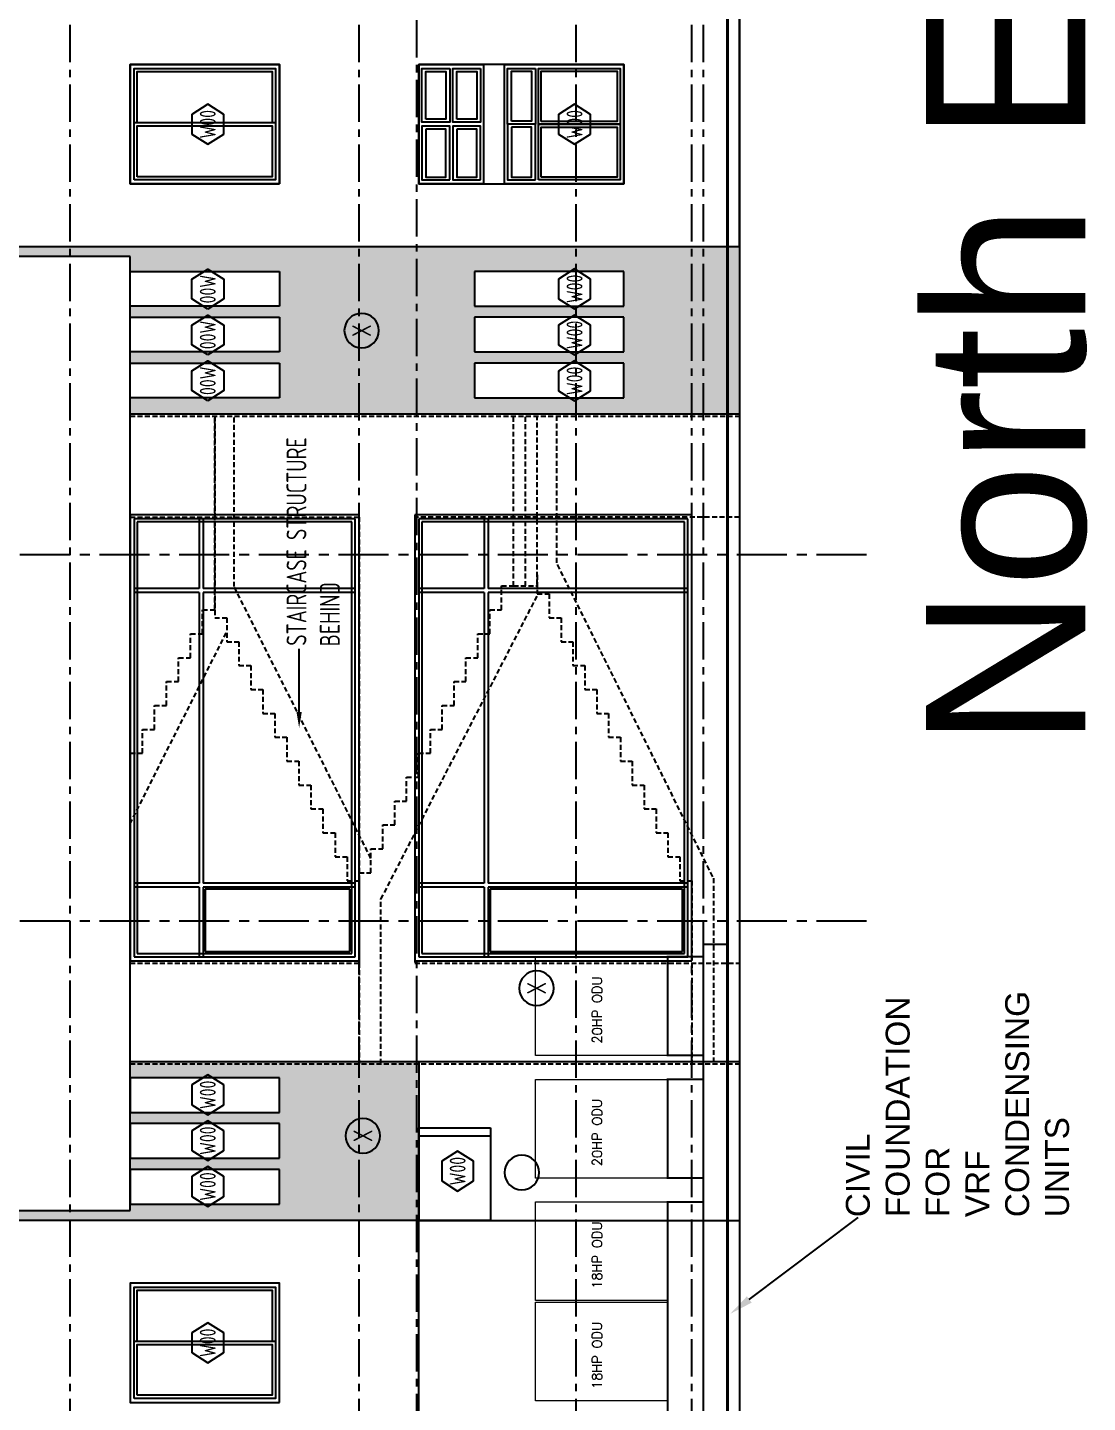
# Model space of a CAD drawing. Header units: millimetres. Extents: x -661525 to 498941, y 282148 to 1359693.
# Drawn here: x -161672 to -148367, y 650526 to 667790 of the extents above; entities that cross this region are included whole.
import ezdxf
from ezdxf import colors
from ezdxf.entities.mleader import LeaderData, LeaderLine
from ezdxf.enums import TextEntityAlignment as Align
from ezdxf.math import Vec2, Vec3

# ---------------------------------------------------------------- set-up
doc = ezdxf.new("R2010")
doc.units = ezdxf.units.MM
doc.header["$LTSCALE"] = 2.5
doc.linetypes.add('CENTER', pattern=[2, 1.25, -0.25, 0.25, -0.25])
doc.linetypes.add('DASHED2', pattern=[0.375, 0.25, -0.125])
doc.layers.get('0').update_dxf_attribs({"linetype": 'CONTINUOUS'})
doc.layers.get('DEFPOINTS').update_dxf_attribs({"linetype": 'CONTINUOUS'})
for name, color, linetype in [('A-ANNO-DIMS-MAS-25', 11, 'CONTINUOUS'), ('A-ANNO-GRID', 5, 'CENTER'), ('A-ANNO-NOTE', 11, 'CONTINUOUS'), ('A-ANNO-TEXT', 7, 'CONTINUOUS'), ('A-ELEV', 8, 'CONTINUOUS'), ('A-ELEV-MEDM', 34, 'CONTINUOUS'), ('A-ELEV-THIN', 8, 'CONTINUOUS'), ('A-GLAZ-IDEN', 3, 'CONTINUOUS'), ('A-SECT', 1, 'CONTINUOUS'), ('A-WALL', 8, 'CONTINUOUS'), ('DOOR TYPE', 7, 'CONTINUOUS'), ('v-dsu-odu', 1, 'CONTINUOUS')]:
    doc.layers.add(name, color=color, linetype=linetype)
doc.layers.add('vemcpl-comment', color=255, linetype='CONTINUOUS', lineweight=5)
doc.layers.add('VEMCPL-ODU', color=6, linetype='CONTINUOUS', lineweight=0)
doc.layers.add('VPORT', color=7, linetype='CONTINUOUS', plot=False)
doc.styles.add('ARIAL', font='arial.ttf')
doc.styles.add('ISOCP', font='isocp.shx', dxfattribs={"width": 0.8})
doc.styles.get("Standard").update_dxf_attribs({"font": 'txt.shx', "height": 1})

msp = doc.modelspace()

# ---------------------------------------------------------------- hatches: boundary and pattern name
at = {"layer": 'A-ELEV-THIN'}
h = msp.add_hatch(color=252, dxfattribs=at)
edge = h.paths.add_edge_path(flags=17)
edge.add_line((-157509.7420631277, 663768.9632520869), (-157509.7420631277, 664198.3012055035))
edge.add_arc((-157477.9260537205, 663983.6322287952), 217.0138889923684, 98.43041593405752, 261.5695840659425)
edge = h.paths.add_edge_path()
edge.add_arc((-157477.9260537205, 663983.6322287952), 217.0138889923692, 90.00000000017671, 98.43041593405752)
edge.add_line((-157509.7420631277, 664198.3012055035), (-157509.7420631277, 663768.9632520869))
edge.add_arc((-157477.9260537205, 663983.6322287952), 217.0138889923684, 261.5695840659425, 269.9999999998233)
edge.add_arc((-157477.9260537211, 663983.6322287952), 217.0138889923692, 270, 450)
edge = h.paths.add_edge_path()
edge.add_line((-161134.7420631278, 665039.0799674776), (-161134.7420631278, 664913.6378566886))
edge.add_line((-161134.7420631278, 664913.6378566886), (-160384.7203538287, 664913.6378566895))
edge.add_line((-160384.7203538287, 664913.6378566895), (-160384.7203956288, 664727.043070982))
edge.add_line((-160384.7203956288, 664727.043070982), (-158509.720900035, 664727.0430709815))
edge.add_line((-158509.720900035, 664727.0430709815), (-158509.720900035, 664292.2951683665))
edge.add_line((-158509.720900035, 664292.2951683665), (-160384.7205338086, 664292.2951683665))
edge.add_line((-160384.7205338086, 664292.2951683665), (-160384.7207393599, 664151.6435510477))
edge.add_line((-160384.72073936, 664151.6435510477), (-158509.7210607104, 664151.6435510477))
edge.add_line((-158509.7210607104, 664151.6435510477), (-158509.7209175425, 663716.9215297911))
edge.add_line((-158509.7209175425, 663716.9215297911), (-160384.7207341997, 663716.9215297916))
edge.add_line((-160384.7207341997, 663716.9215297916), (-160384.7208307163, 663576.2717489807))
edge.add_line((-160384.7208307163, 663576.2717489807), (-158509.720969354, 663576.2717489803))
edge.add_line((-158509.720969354, 663576.2717489803), (-158509.7209000351, 663141.5360029603))
edge.add_line((-158509.720900035, 663141.5360029603), (-160384.7208995761, 663141.5360029603))
edge.add_line((-160384.7208995761, 663141.5360029603), (-160384.7209645936, 662938.5594510988))
edge.add_line((-160384.7209645936, 662938.5594510988), (-157509.7420631275, 662938.5594510979))
edge.add_line((-157509.7420631276, 662938.5594510979), (-157509.7420631276, 663768.9632520869))
edge.add_arc((-157477.9260537204, 663983.6322287952), 217.0138889923641, 98.43041593406508, 261.56958406595004, ccw=False)
edge.add_line((-157509.7420631276, 664198.3012055035), (-157509.7420631276, 665039.0799674776))
edge.add_line((-157509.7420631276, 665039.0799674776), (-161134.7420631278, 665039.0799674776))
h.paths.add_polyline_path([(-164759.742063128, 665039.079967478), (-164759.742063128, 664913.637856689), (-161134.7420631278, 664913.637856689), (-161134.7420631279, 665039.079967478)])
h.paths.add_polyline_path([(-168384.7420631283, 665039.079967478), (-168384.7420631283, 664913.637856689), (-164759.742063128, 664913.6378566895), (-164759.742063128, 665039.0799674776)])
h.paths.add_polyline_path([(-172009.7420631285, 665039.079967478), (-172009.7420631284, 664913.637856689), (-168384.7420631283, 664913.637856689), (-168384.7420631283, 665039.079967478)])
h.paths.add_polyline_path([(-174884.7420631284, 665039.079967478), (-174884.7420631285, 664960.6625324718), (-174884.849695542, 664960.6625324718), (-174884.849695542, 664913.637856689), (-172009.7420631285, 664913.637856689), (-172009.7420631285, 665039.079967478)])
edge = h.paths.add_edge_path()
edge.add_line((-157509.7420631276, 665039.079967478), (-157509.7420631276, 664198.3012055035))
edge.add_arc((-157477.9260537204, 663983.6322287952), 217.0138889923727, 90.00000000019969, 98.43041593406508, ccw=False)
edge.add_arc((-157477.9260537211, 663983.6322287952), 217.0138889923692, -90, 90, ccw=False)
edge.add_arc((-157477.9260537204, 663983.6322287952), 217.0138889923692, 261.5695840659424, 269.9999999998156, ccw=False)
edge.add_line((-157509.7420631276, 663768.9632520869), (-157509.7420631276, 662938.5594510983))
edge.add_line((-157509.7420631276, 662938.5594510983), (-154384.7420631277, 662938.5594510983))
edge.add_line((-154384.7420631277, 662938.5594510983), (-154384.7420631277, 663141.5360029603))
edge.add_line((-154384.7420631277, 663141.5360029603), (-156059.7203232942, 663141.5360029603))
edge.add_line((-156059.7203232942, 663141.5360029603), (-156059.7203232942, 663576.2717489807))
edge.add_line((-156059.7203232942, 663576.2717489807), (-154384.7420631277, 663576.2717489803))
edge.add_line((-154384.7420631277, 663576.2717489803), (-154384.7420631277, 663716.9215495049))
edge.add_line((-154384.7420631277, 663716.9215495049), (-156059.7203232942, 663716.9215495049))
edge.add_line((-156059.7203232942, 663716.9215495049), (-156059.7203232942, 664151.6435510477))
edge.add_line((-156059.7203232942, 664151.6435510477), (-154384.7420631277, 664151.6435510477))
edge.add_line((-154384.7420631277, 664151.6435510477), (-154384.7420631277, 664292.2951683665))
edge.add_line((-154384.7420631277, 664292.2951683665), (-156059.7203232942, 664292.2951683665))
edge.add_line((-156059.7203232942, 664292.2951683665), (-156059.7203232942, 664727.043070981))
edge.add_line((-156059.7203232942, 664727.043070981), (-154384.7420631277, 664727.043070982))
edge.add_line((-154384.7420631277, 664727.043070982), (-154384.7420631277, 665039.079967478))
edge.add_line((-154384.7420631277, 665039.079967478), (-157509.7420631276, 665039.079967478))
h.paths.add_polyline_path([(-152734.7420631276, 662938.5594510979), (-152734.7420631276, 665039.079967478), (-154384.7420631277, 665039.079967478), (-154384.7420631277, 664727.0430709815), (-154184.7203232941, 664727.043070981), (-154184.7203232939, 664292.295168367), (-154384.7420631277, 664292.2951683665), (-154384.7420631277, 664151.6435510477), (-154184.7203232941, 664151.6435510477), (-154184.7203232941, 663716.9215495049), (-154384.7420631277, 663716.9215495049), (-154384.7420631277, 663576.2717489812), (-154184.7203232939, 663576.2717489807), (-154184.7203232941, 663141.5360029603), (-154384.7420631277, 663141.5360029603), (-154384.7420631277, 662938.5594510983)])
msp.add_hatch(color=252, dxfattribs=at).paths.add_polyline_path([(-160384.7235665702, 654805.7704229986), (-160384.7238660122, 654602.7938711366), (-158509.7243697892, 654602.7938711366), (-158509.7241179006, 654168.0581251162), (-160384.7237522567, 654168.0581251162), (-160384.7237969466, 654027.408324592), (-158509.7241179006, 654027.4083245925), (-158509.7241179006, 653592.6863230497), (-160384.7239349068, 653592.6863230488), (-160384.7239797643, 653452.0347057304), (-158509.7241179006, 653452.0347057304), (-158509.7241179006, 653017.2868031149), (-160384.7241179007, 653017.2868031159), (-160384.7241603301, 652935.6729947978), (-174884.7496188814, 652935.6729947974), (-174884.7496188814, 652890.6729947978), (-174884.7496076322, 652810.6729947876), (-156759.7203233265, 652810.6795337528), (-156759.7203233265, 654805.7704229986)])

# ---------------------------------------------------------------- linework, layer by layer
at = {"color": 252}
for points in [[(-159409.2420645583, 666825.5462252062), (-159609.2420645583, 666699.1936120063), (-159609.2420645583, 666451.8988384062), (-159409.2420645583, 666325.5462252062), (-159209.2420645583, 666451.8988384062), (-159209.2420645583, 666699.1936120063)], [(-154805.2077061452, 666825.5223105683), (-155005.2077061452, 666699.1696973683), (-155005.2077061452, 666451.8749237682), (-154805.2077061452, 666325.5223105683), (-154605.2077061452, 666451.8749237682), (-154605.2077061452, 666699.1696973683)], [(-159409.2420645909, 664254.9310371915), (-159609.2420645909, 664381.2836503915), (-159609.2420645909, 664628.5784239916), (-159409.2420645909, 664754.9310371915), (-159209.2420645909, 664628.5784239916), (-159209.2420645909, 664381.2836503915)], [(-159409.2422474746, 663679.5454895946), (-159609.2422474746, 663805.8981027945), (-159609.2422474746, 664053.1928763946), (-159409.2422474746, 664179.5454895946), (-159209.2422474746, 664053.1928763946), (-159209.2422474746, 663805.8981027945)], [(-159409.2422474746, 663104.4289623837), (-159609.2422474746, 663230.7815755836), (-159609.2422474746, 663478.0763491837), (-159409.2422474746, 663604.4289623837), (-159209.2422474746, 663478.0763491837), (-159209.2422474746, 663230.7815755836)], [(-159409.2420645909, 654638.5769315024), (-159609.2420645909, 654512.2243183025), (-159609.2420645909, 654264.9295447024), (-159409.2420645909, 654138.5769315024), (-159209.2420645909, 654264.9295447024), (-159209.2420645909, 654512.2243183025)], [(-159409.2420645909, 654062.9328450949), (-159609.2420645909, 653936.580231895), (-159609.2420645909, 653689.2854582949), (-159409.2420645909, 653562.9328450949), (-159209.2420645909, 653689.2854582949), (-159209.2420645909, 653936.580231895)], [(-156272.6895420495, 653680.9246543788), (-156472.6895420495, 653554.5720411788), (-156472.6895420495, 653307.2772675788), (-156272.6895420495, 653180.9246543788), (-156072.6895420495, 653307.2772675788), (-156072.6895420495, 653554.5720411788)], [(-159409.2420645909, 653487.5333251611), (-159609.2420645909, 653361.1807119611), (-159609.2420645909, 653113.885938361), (-159409.2420645909, 652987.5333251611), (-159209.2420645909, 653113.885938361), (-159209.2420645909, 653361.1807119611)], [(-159409.2420645909, 651525.5599585527), (-159609.2420645909, 651399.2073453527), (-159609.2420645909, 651151.9125717527), (-159409.2420645909, 651025.5599585527), (-159209.2420645909, 651151.9125717527), (-159209.2420645909, 651399.2073453527)]]:
    msp.add_lwpolyline(points, close=True, dxfattribs=at)
at = {"color": 253}
for points in [[(-154805.2077061452, 664758.3631013611), (-155005.2077061452, 664632.0104881611), (-155005.2077061452, 664384.715714561), (-154805.2077061452, 664258.3631013611), (-154605.2077061452, 664384.715714561), (-154605.2077061452, 664632.0104881611)], [(-154805.2077061452, 664180.0850165917), (-155005.2077061452, 664053.7324033917), (-155005.2077061452, 663806.4376297917), (-154805.2077061452, 663680.0850165917), (-154605.2077061452, 663806.4376297917), (-154605.2077061452, 664053.7324033917)], [(-154805.2077061452, 663603.2700202751), (-155005.2077061452, 663476.9174070752), (-155005.2077061452, 663229.6226334751), (-154805.2077061452, 663103.2700202751), (-154605.2077061452, 663229.6226334751), (-154605.2077061452, 663476.9174070752)]]:
    msp.add_lwpolyline(points, close=True, dxfattribs=at)
at = {"color": 252, "linetype": 'Continuous', "extrusion": (0, 0, -0.9999999999999999)}
for centre in [(-157477.9260537211, 663983.6322287952), (-155282.0295188172, 655727.2107335299), (-157461.568613373, 653873.8300820992), (-155467.4999764015, 653412.3306745782)]:
    msp.add_ellipse(centre, major_axis=(-0.147638299937529, -217.0138387719197), ratio=0.9999999994635578, start_param=3.140912336251162, end_param=9.424097643430748, dxfattribs=at)
at = {"layer": 'A-ANNO-DIMS-MAS-25', "color": 0, "lineweight": 40}
for p in [(-152884.7413307729, 635853.8726506422), (-152884.7413307729, 634454.4006288571)]:
    msp.add_line(p, (-152884.7413307729, 683224.5698791065), dxfattribs=at)
at = {"layer": 'A-ANNO-GRID', "color": 252, "ltscale": 150}
for p, q in [((-156784.7420631276, 635914.6577644043), (-156784.7420631276, 683483.0779535447)), ((-154784.7413307729, 635853.8726506422), (-154784.7413307729, 683422.2928397825)), ((-153334.7391898341, 635853.8726506422), (-153334.7391898341, 683225.2126776564)), ((-153184.7413307729, 635853.8726506422), (-153184.7413307729, 683215.7637087705)), ((-161134.7413307729, 635853.8726506422), (-161134.7413307729, 681782.4084272685)), ((-157509.7413307731, 635853.8726506422), (-157509.7413307729, 681782.4084272685))]:
    msp.add_line(p, q, dxfattribs=at)
at = {"layer": 'A-ANNO-GRID', "color": 252, "ltscale": 200}
for points in [[(-189384.7413307694, 661172.1650036841), (-189084.7413307694, 661172.1650036841), (-187766.4224895127, 661172.1650036841), (-151087.6290498017, 661172.1650036823)], [(-189384.7413307694, 656572.1650036841), (-189084.7413307694, 656572.1650036841), (-187766.4224895127, 656572.1650036841), (-151087.6290498017, 656572.1650036823)]]:
    msp.add_lwpolyline(points, dxfattribs=at)
at = {"layer": 'A-ANNO-NOTE', "color": 252}
msp.add_lwpolyline([(-158261.9469333343, 659196.3772093749), (-158261.9469333343, 659989.2599297662)], dxfattribs=at)
msp.add_solid([(-158228.613600001, 659196.3772093749), (-158261.9469333343, 658996.3772093749), (-158295.2802666677, 659196.3772093749)], dxfattribs=at)
at = {"layer": 'A-ELEV', "color": 252}
msp.add_line((-156759.7420631276, 652812.2521226292), (-152734.7420631276, 652812.2521226292), dxfattribs=at)
at = {"layer": 'A-ELEV-MEDM', "color": 253}
msp.add_line((-152734.7420631276, 665039.079967478), (-152734.7420631276, 676905.6661139342), dxfattribs=at)
at = {"layer": 'A-ELEV-MEDM', "color": 252}
for p, q in [((-160384.7203232658, 665825.6625324653), (-160384.7203233308, 667325.6625324653)), ((-160384.7203233308, 667325.6625324653), (-158509.7203233266, 667325.6625324653)), ((-158509.7203233266, 667325.6625324653), (-158509.7203232616, 665825.6625324653)), ((-154184.7203233265, 667325.6147031889), (-155984.7420631276, 667325.6147031889)), ((-154184.7203232615, 665825.6625324653), (-154184.7203233265, 667325.6147031889)), ((-158509.7203232616, 665825.6625324653), (-160384.7203232658, 665825.6625324653)), ((-156759.7203232615, 665825.6625324653), (-154184.7203232615, 665825.6625324653)), ((-174884.7420631285, 665039.079967478), (-152734.7420631276, 665039.079967478)), ((-156759.7203233265, 652812.2521226292), (-174884.7496078543, 652812.2521226292)), ((-156759.7203233265, 640945.6659554013), (-156759.7203233265, 652812.2521226292)), ((-158509.7203232616, 652025.6762658118), (-160384.7203232658, 652025.6762658118)), ((-160384.7203232658, 652025.6762658118), (-160384.7203233308, 650525.6762658118)), ((-158509.7203233266, 650525.6762658118), (-158509.7203232616, 652025.6762658118)), ((-160384.7203233308, 650525.6762658118), (-158509.7203233266, 650525.6762658118))]:
    msp.add_line(p, q, dxfattribs=at)
for points in [[(-155947.7420630641, 667325.6147031949), (-155947.7420630641, 665825.6625324728), (-156759.7420630625, 665825.6625324728), (-156759.7420630625, 667325.6147031949)], [(-154184.7203232615, 665825.662532469), (-154184.7203233265, 667325.6147031926), (-156759.7203233265, 667325.6147031926), (-156759.7203232615, 665825.662532469)], [(-154184.7420631276, 667325.6625324728), (-154184.7420630625, 665825.6625324728), (-155684.7420631235, 665825.6625324728), (-155684.7420631886, 667325.6625324728)], [(-156371.7420630623, 667275.6147031935), (-156371.7420630677, 666600.6625324299), (-156721.742063067, 666600.6625324299), (-156721.7420630616, 667275.6147031935)], [(-156671.7420630677, 666639.6624140551), (-156671.7420630623, 667239.614584821), (-156421.7420630611, 667239.614584821), (-156421.7420630666, 666639.6624140551)], [(-155983.742063062, 667275.6147031935), (-155983.7420630675, 666600.6625324299), (-156333.7420630668, 666600.6625324299), (-156333.7420630613, 667275.6147031935)], [(-156283.7420630677, 666639.6624140551), (-156283.7420630623, 667239.614584821), (-156033.7420630611, 667239.614584821), (-156033.7420630666, 666639.6624140551)], [(-155296.7420631886, 667275.77860693), (-155296.7420631928, 666575.6625324709), (-155646.7420631921, 666575.6625324728), (-155646.7420631879, 667275.7786069319)], [(-155596.7420631925, 666614.6624140984), (-155596.7420631888, 667239.7784885594), (-155346.7420631876, 667239.7784885576), (-155346.7420631914, 666614.662414097)], [(-155258.6259917215, 666575.6625324709), (-155258.6259917164, 667275.778606938), (-154234.6259886683, 667275.77860693), (-154234.6259886734, 666575.6625324634)], [(-155222.6258733489, 666611.6626508434), (-155222.6258733441, 667239.778488565), (-154270.626107041, 667239.7784885576), (-154270.6261070458, 666611.6626508359)], [(-156371.7420630623, 665875.6625324728), (-156371.7420630677, 666550.662532429), (-156721.742063067, 666550.662532429), (-156721.7420630616, 665875.6625324728)], [(-156671.7420630677, 666511.6626508038), (-156671.7420630623, 665911.6626508457), (-156421.7420630611, 665911.6626508457), (-156421.7420630666, 666511.6626508038)], [(-155983.742063062, 665875.6625324728), (-155983.7420630675, 666550.662532429), (-156333.7420630668, 666550.662532429), (-156333.7420630613, 665875.6625324728)], [(-156283.7420630677, 666511.6626508038), (-156283.7420630623, 665911.6626508457), (-156033.7420630611, 665911.6626508457), (-156033.7420630666, 666511.6626508038)], [(-155296.7420631972, 665875.5464580159), (-155296.7420631928, 666575.6625324709), (-155646.7420631921, 666575.6625324728), (-155646.7420631965, 665875.5464580178)], [(-155596.742063193, 666536.6626508471), (-155596.7420631971, 665911.5465763903), (-155346.7420631959, 665911.5465763889), (-155346.7420631918, 666536.6626508457)], [(-155258.625991725, 665875.5464580159), (-155258.6259917215, 666575.6625324709), (-154234.6259886734, 666575.6625324634), (-154234.6259886769, 665875.546458008)], [(-155222.6258733523, 665911.546576388), (-155222.6258733493, 666539.6624140984), (-154270.6261070461, 666539.6624140909), (-154270.6261070492, 665911.5465763805)]]:
    msp.add_lwpolyline(points, close=True, dxfattribs=at)
at = {"layer": 'A-ELEV-THIN', "color": 252}
for p, q in [((-155684.7420631886, 667325.662532469), (-154184.7420631276, 667325.662532469)), ((-154184.7420631276, 667325.662532469), (-154184.7420630625, 665825.662532469)), ((-155646.7420631879, 667275.7786069282), (-155296.7420631886, 667275.7786069263)), ((-155596.7420631925, 666614.6624140947), (-155596.7420631888, 667239.7784885557)), ((-155596.7420631888, 667239.7784885557), (-155346.7420631876, 667239.7784885538)), ((-155346.7420631876, 667239.7784885538), (-155346.7420631914, 666614.6624140933)), ((-155296.7420631886, 667275.7786069263), (-155296.7420631928, 666575.6625324672)), ((-155258.6259917215, 666575.6625324672), (-155258.6259917164, 667275.7786069342)), ((-155258.6259917164, 667275.7786069342), (-154234.6259886683, 667275.7786069263)), ((-155222.6258733489, 666611.6626508397), (-155222.6258733441, 667239.7784885613)), ((-155222.6258733441, 667239.7784885613), (-154270.626107041, 667239.7784885538)), ((-154270.626107041, 667239.7784885538), (-154270.6261070458, 666611.6626508322)), ((-154234.6259886683, 667275.7786069263), (-154234.6259886734, 666575.6625324597)), ((-155346.7420631914, 666614.6624140933), (-155596.7420631925, 666614.6624140947)), ((-154270.6261070458, 666611.6626508322), (-155222.6258733489, 666611.6626508397)), ((-155296.7420631928, 666575.6625324672), (-155646.7420631921, 666575.662532469)), ((-155296.7420631928, 666575.6625324672), (-155646.7420631921, 666575.662532469)), ((-155596.742063193, 666536.6626508434), (-155596.7420631971, 665911.5465763866)), ((-155346.7420631918, 666536.662650842), (-155596.742063193, 666536.6626508434)), ((-155346.7420631959, 665911.5465763852), (-155346.7420631918, 666536.662650842)), ((-155296.7420631972, 665875.5464580122), (-155296.7420631928, 666575.6625324672)), ((-154234.6259886734, 666575.6625324597), (-155258.6259917215, 666575.6625324672)), ((-155258.625991725, 665875.5464580122), (-155258.6259917215, 666575.6625324672)), ((-155258.6259917215, 666575.6625324672), (-154234.6259886734, 666575.6625324597)), ((-155222.6258733523, 665911.5465763842), (-155222.6258733493, 666539.6624140947)), ((-155222.6258733493, 666539.6624140947), (-154270.6261070461, 666539.6624140872)), ((-154270.6261070461, 666539.6624140872), (-154270.6261070492, 665911.5465763768)), ((-154234.6259886734, 666575.6625324597), (-154234.6259886769, 665875.5464580043)), ((-155596.7420631971, 665911.5465763866), (-155346.7420631959, 665911.5465763852)), ((-154270.6261070492, 665911.5465763768), (-155222.6258733523, 665911.5465763842)), ((-154184.7420630625, 665825.662532469), (-155684.7420631235, 665825.662532469)), ((-155646.7420631965, 665875.546458014), (-155296.7420631972, 665875.5464580122)), ((-154234.6259886769, 665875.5464580043), (-155258.625991725, 665875.5464580122)), ((-160384.7209000352, 664292.2951683665), (-160384.7203962581, 664727.0430709815)), ((-160384.7203962581, 664727.0430709815), (-158509.720900035, 664727.0430709815)), ((-158509.720900035, 664727.0430709815), (-158509.720900035, 664292.2951683665)), ((-158509.720900035, 664292.2951683665), (-160384.7209000352, 664292.2951683665)), ((-160384.7209000352, 663716.9215495049), (-160384.7209000352, 664151.6435510477)), ((-160384.7209000352, 664151.6435510477), (-158509.720900035, 664151.6435510477)), ((-158509.720900035, 664151.6435510477), (-158509.720900035, 663716.9215495049)), ((-158509.720900035, 663716.9215495049), (-160384.7209000352, 663716.9215495049)), ((-160384.7209000352, 663141.5360029603), (-160384.7209000352, 663576.2717489807)), ((-160384.7209000352, 663576.2717489807), (-158509.720900035, 663576.2717489807)), ((-158509.720900035, 663576.2717489807), (-158509.720900035, 663141.5360029603)), ((-158509.720900035, 663141.5360029603), (-160384.7209000352, 663141.5360029603)), ((-160384.7209815987, 662938.5594510983), (-152734.7420796956, 662938.5594510983)), ((-157559.7391897034, 661622.1650699184), (-160334.7213841167, 661622.1650036231)), ((-160334.7213841167, 661622.1650036231), (-160334.7213841167, 656122.1648221009)), ((-157599.7391897034, 661582.1650699184), (-160294.7213841167, 661582.1650036231)), ((-160294.7213841167, 661582.1650036231), (-160294.7213841167, 656162.1648246262)), ((-159516.0981472532, 661622.1650036231), (-159516.0981472532, 660747.1648884022)), ((-159466.0981472532, 661622.1650036231), (-159466.0981472533, 660747.1648884017)), ((-157599.7391897034, 656162.164997936), (-157599.7391897034, 661582.1650699184)), ((-157559.7391897034, 656122.1650004613), (-157559.7391897034, 661622.1650699184)), ((-156760.1121610433, 661622.1651882974), (-156760.1121610433, 656122.1650067752)), ((-153384.7391898341, 661622.1650699184), (-156760.1121610433, 661622.1651882974)), ((-156720.1121610433, 661582.1651882974), (-156720.1121610433, 656162.1650093005)), ((-153424.7391898341, 661582.1650699184), (-156720.1121610433, 661582.1651882974)), ((-155941.4889241798, 661622.1651882974), (-155941.4889241798, 660747.1650730765)), ((-155891.4889241798, 661622.1651882974), (-155891.4889241799, 660747.165073076)), ((-153424.7391898341, 656162.164997936), (-153424.7391898341, 661582.1650699184)), ((-153384.7391898341, 656122.1650004613), (-153384.7391898341, 661622.1650699184)), ((-159516.0981472532, 660747.1648884017), (-160334.7213841167, 660747.1648884017)), ((-157559.7391897034, 660747.164954697), (-159466.0981472532, 660747.1648884017)), ((-155941.4889241798, 660747.165073076), (-156760.1121610433, 660747.165073076)), ((-153384.7391898341, 660747.164954697), (-155891.4889241798, 660747.165073076)), ((-159516.0981472532, 660697.1648884013), (-160334.7213841167, 660697.1648884017)), ((-159516.0981472532, 660697.1648884013), (-159516.0981472532, 657047.1649341655)), ((-157559.7391897034, 660697.164954697), (-159466.0981472532, 660697.1648884017)), ((-159466.0981472533, 660697.1648884022), (-159466.0981472533, 657047.164934166)), ((-155941.4889241798, 660697.1650730756), (-156760.1121610433, 660697.165073076)), ((-155941.4889241798, 660697.1650730756), (-155941.4889241798, 657047.1651188398)), ((-155891.4889241799, 660697.1650730765), (-155891.4889241799, 657047.1651188403)), ((-153384.7391898341, 660697.164954697), (-155891.4889241798, 660697.165073076)), ((-159516.0981472532, 657047.164934166), (-160334.7213841167, 657047.164934166)), ((-159516.0981472532, 656997.1649341655), (-160334.7213841167, 656997.164934166)), ((-159516.0981472532, 656997.164934166), (-159516.0981472532, 656122.1648545705)), ((-157559.7391897034, 657047.1650004613), (-159466.0981472533, 657047.164934166)), ((-157559.7391897034, 656997.1650004613), (-159466.0981472533, 656997.164934166)), ((-159466.0981472533, 656997.1649341665), (-159466.0981472532, 656122.1648565538)), ((-157624.7391897034, 656972.1650004613), (-159441.0981472533, 656972.164934166)), ((-159441.0981472533, 656972.164934166), (-159441.0981472533, 656187.1649316407)), ((-157624.7391897034, 656187.164997936), (-157624.7391897034, 656972.1650004613)), ((-155941.4889241798, 657047.1651188403), (-156760.1121610433, 657047.1651188403)), ((-155941.4889241798, 656997.1651188398), (-156760.1121610433, 656997.1651188403)), ((-155941.4889241798, 656997.1651188403), (-155941.4889241798, 656122.1650392448)), ((-153384.7391898341, 657047.1650004613), (-155891.4889241799, 657047.1651188403)), ((-155891.4889241799, 656997.1651188408), (-155891.4889241798, 656122.165041228)), ((-153384.7391898341, 656997.1650004613), (-155891.4889241799, 656997.1651188403)), ((-155866.4889241799, 656972.1651188403), (-155866.4889241799, 656187.165116315)), ((-153449.7391898341, 656972.1650004613), (-155866.4889241799, 656972.1651188403)), ((-153449.7391898341, 656187.164997936), (-153449.7391898341, 656972.1650004613)), ((-160334.7213841167, 656122.1648221009), (-157559.7391897034, 656122.1650004613)), ((-160294.7213841167, 656162.1648246262), (-157599.7391897034, 656162.164997936)), ((-159441.0981472533, 656187.1649316407), (-157624.7391897034, 656187.164997936)), ((-156760.1121610433, 656122.1650067752), (-153384.7391898341, 656122.1650004613)), ((-156720.1121610433, 656162.1650093005), (-153424.7391898341, 656162.164997936)), ((-155866.4889241799, 656187.165116315), (-153449.7391898341, 656187.164997936)), ((-160384.7235665702, 654805.7704229986), (-156759.7203233265, 654805.7704229986)), ((-156759.7420631276, 654807.3468702335), (-152734.7420631276, 654807.3468702335)), ((-156759.7203233265, 654805.7704229986), (-156759.7203233265, 652812.2521226292)), ((-160384.7241179007, 654602.7938711366), (-160384.7241179007, 654168.0581251162)), ((-158509.7241179006, 654602.7938711366), (-160384.7241179007, 654602.7938711366)), ((-158509.7241179006, 654168.0581251162), (-158509.7241179006, 654602.7938711366)), ((-160384.7241179007, 654168.0581251162), (-158509.7241179006, 654168.0581251162)), ((-160384.7241179007, 654027.408324592), (-160384.7241179007, 653592.6863230492)), ((-158509.7241179006, 654027.408324592), (-160384.7241179007, 654027.408324592)), ((-158509.7241179006, 653592.6863230492), (-158509.7241179006, 654027.408324592)), ((-156759.7203233265, 652812.2521226292), (-156759.7203233265, 653973.0171964669)), ((-156759.7203233265, 653973.0171964669), (-155859.7203233265, 653973.0171964669)), ((-156759.7203233265, 653873.0171964669), (-155859.7203233265, 653873.0171964669)), ((-155859.7203233265, 653973.0171964669), (-155859.7203233265, 652812.2521226292)), ((-160384.7241179007, 653592.6863230492), (-158509.7241179006, 653592.6863230492)), ((-160384.7239797643, 653452.0347057304), (-160384.7241179007, 653017.2868031154)), ((-158509.7241179006, 653452.0347057304), (-160384.7239797643, 653452.0347057304)), ((-158509.7241179006, 653017.2868031154), (-158509.7241179006, 653452.0347057304)), ((-160384.7241179007, 653017.2868031154), (-158509.7241179006, 653017.2868031154)), ((-155859.7203233265, 652812.2521226292), (-156759.7203233265, 652812.2521226292))]:
    msp.add_line(p, q, dxfattribs=at)
at = {"layer": 'A-ELEV-THIN', "color": 254}
for p, q in [((-156059.7203232942, 664727.0430709815), (-156059.7203232942, 664292.2951683665)), ((-154184.7203232941, 664727.0430709815), (-156059.7203232942, 664727.0430709815)), ((-154184.7203232941, 664292.2951683665), (-154184.7203232941, 664727.0430709815)), ((-156059.7203232942, 664292.2951683665), (-154184.7203232941, 664292.2951683665)), ((-156059.7203232942, 664151.6435510477), (-156059.7203232942, 663716.9215495049)), ((-154184.7203232941, 664151.6435510477), (-156059.7203232942, 664151.6435510477)), ((-154184.7203232941, 663716.9215495049), (-154184.7203232941, 664151.6435510477)), ((-156059.7203232942, 663716.9215495049), (-154184.7203232941, 663716.9215495049)), ((-156059.7203232942, 663576.2717489807), (-156059.7203232942, 663141.5360029603)), ((-154184.7203232941, 663576.2717489807), (-156059.7203232942, 663576.2717489807)), ((-154184.7203232941, 663141.5360029603), (-154184.7203232941, 663576.2717489807)), ((-156059.7203232942, 663141.5360029603), (-154184.7203232941, 663141.5360029603))]:
    msp.add_line(p, q, dxfattribs=at)
at = {"layer": 'A-ELEV-THIN', "color": 252}
for points in [[(-160334.7420725564, 666555.6592624292), (-160334.7420788932, 667275.6559923899), (-158559.7420759008, 667275.6559923899), (-158559.7422016154, 666555.6592624292)], [(-160294.7420725564, 666595.6592624292), (-160294.7420788932, 667235.6559923899), (-158599.7420759008, 667235.6559923899), (-158599.7420695639, 666595.6592624292)], [(-160334.7420726144, 651255.6729957757), (-160334.7420789512, 651975.6697257364), (-158559.7420759588, 651975.6697257364), (-158559.7422016733, 651255.6729957757)], [(-160294.7420726144, 651295.6729957757), (-160294.7420789512, 651935.6697257364), (-158599.7420759588, 651935.6697257364), (-158599.7420696219, 651295.6729957757)]]:
    msp.add_lwpolyline(points, dxfattribs=at)
for points in [[(-160334.7420725563, 665875.662532469), (-160334.7420788931, 666595.6592624297), (-158559.7420759007, 666595.6592624297), (-158559.7420695638, 665875.662532469)], [(-160294.7420725563, 665915.662532469), (-160294.7420788931, 666555.6592624297), (-158599.7420759007, 666555.6592624297), (-158599.7420695638, 665915.662532469)], [(-160334.7420726143, 650575.6762658155), (-160334.7420789511, 651295.6729957762), (-158559.7420759586, 651295.6729957762), (-158559.7420696218, 650575.6762658155)], [(-160294.7420726143, 650615.6762658155), (-160294.7420789511, 651255.6729957762), (-158599.7420759586, 651255.6729957762), (-158599.7420696218, 650615.6762658155)]]:
    msp.add_lwpolyline(points, close=True, dxfattribs=at)
at = {"layer": 'A-GLAZ-IDEN', "color": 252}
for p, q in [((-160384.7203538287, 664913.637856689), (-176634.7203233277, 664913.637856689)), ((-160384.7241603301, 652937.6942337572), (-160384.7203538287, 664913.637856689)), ((-176634.7203233277, 652937.6942337572), (-160384.7241603301, 652937.6942337572))]:
    msp.add_line(p, q, dxfattribs=at)
at = {"layer": 'A-SECT', "color": 252}
msp.add_line((-152734.7420631276, 683554.7779793523), (-152734.7420631276, 645744.3069591175), dxfattribs=at)
at = {"layer": 'A-WALL', "color": 252, "linetype": 'DASHED2', "ltscale": 100}
for points in [[(-160384.7236875595, 662910.0583408254), (-152734.7421846179, 662910.0583408254)], [(-160384.7236875595, 658377.6638933446), (-160379.530977882, 658377.6638933446), (-160379.530977882, 658677.6638933441), (-160228.489311215, 658677.663893345), (-160228.489311215, 658977.6638933441), (-160077.4476445485, 658977.6638933446), (-160077.4476445485, 659277.5724113395), (-159926.4059778822, 659277.57241134), (-159926.4059778822, 659577.6638933436), (-159775.364311215, 659577.663893345), (-159775.364311215, 659877.6638933441), (-159624.3226445485, 659877.663893345), (-159624.3226445485, 660177.6638933441), (-159473.2809778806, 660177.663893345), (-159473.2809778806, 660477.6638933446), (-159322.2393112163, 660477.6638933446), (-159322.2393112141, 662910.0583408254), (-159322.2393112141, 660377.663893346), (-159171.1976445464, 660377.663893345), (-159171.1976445464, 660077.663893346), (-159020.155977882, 660077.663893345), (-159020.155977882, 659777.663893346), (-158869.1143112141, 659777.663893345), (-158869.1143112141, 659477.663893346), (-158718.0726445497, 659477.663893345), (-158718.0726445497, 659177.663893346), (-158567.0309778834, 659177.663893345), (-158567.0309778834, 658877.663893346), (-158415.9893112164, 658877.663893345), (-158415.9893112164, 658577.663893346), (-158264.9476445499, 658577.663893345), (-158264.9476445499, 658277.7553753506), (-158113.9059778836, 658277.7553753501), (-158113.9059778836, 657977.663893346), (-157962.8643112164, 657977.663893345), (-157962.8643112164, 657677.663893346), (-157811.8226445499, 657677.663893345), (-157811.8226445499, 657377.663893346), (-157660.780977882, 657377.663893345), (-157660.780977882, 657077.6638933455), (-157509.7393112177, 657077.6638933455), (-157509.7393111937, 654778.8457599606), (-157509.7393111937, 656894.6489051844), (-157509.7393111913, 656894.6489051853), (-157509.7393111913, 657177.663893407), (-157360.6393111933, 657177.6638934079), (-157360.6393111933, 657477.663893407), (-157211.5393111932, 657477.6638934079), (-157211.5393111932, 657777.663893407), (-157062.4393111942, 657777.6638934079), (-157062.4393111942, 658077.663893407), (-156913.3393111926, 658077.6638934079), (-156913.3393111926, 658377.663893407), (-156764.2393111943, 658377.6638934074), (-156764.2393111943, 658677.663893407), (-156615.1393111942, 658677.6638934079), (-156615.1393111942, 658977.663893407), (-156466.0393111942, 658977.6638934074), (-156466.0393111942, 659277.5724114024), (-156316.939311194, 659277.5724114028), (-156316.939311194, 659577.6638934065), (-156167.8393111943, 659577.6638934079), (-156167.8393111943, 659877.663893407), (-156018.7393111927, 659877.6638934074), (-156018.7393111927, 660177.663893407), (-155869.6393111926, 660177.6638934074), (-155869.6393111926, 660477.6638934074), (-155720.5393111925, 660477.6638934074), (-155720.5393111925, 660777.663893407), (-155571.4393111933, 660777.663893407), (-155571.4393111924, 662910.0583408254)], [(-157360.6393111933, 657357.7231519723), (-159078.2393112108, 660769.2321175241), (-159078.2393112108, 662910.0583408249)], [(-155422.1393111907, 660777.663893407), (-155422.1393111907, 662910.0583408254)], [(-155273.0393111906, 660798.1830122645), (-155273.0393111907, 662910.0583408258)], [(-153070.3175859955, 657127.6638933455), (-155029.0393111873, 661068.7538836708), (-155029.0393111873, 662910.0583408254)], [(-160384.7236875595, 661643.6638933502), (-157509.7414522633, 661643.6638933502), (-157509.7393111937, 656043.663893345)], [(-152734.7421846179, 661643.6638933502), (-156810.1122825337, 661643.6638933502), (-156810.1122825337, 656043.6638933455), (-152734.7421846179, 656043.663893345)], [(-155273.0393111906, 660918.7021311221), (-155273.0393111906, 660677.6638934074), (-155123.9393110557, 660677.6638934065), (-155123.9393110557, 660377.6638934074), (-154974.8393110548, 660377.6638934065), (-154974.8393110548, 660077.6638934074), (-154825.7393110556, 660077.6638934065), (-154825.7393110556, 659777.6638934074), (-154676.6393110557, 659777.6638934065), (-154676.6393110557, 659477.6638934074), (-154527.5393110557, 659477.6638934065), (-154527.5393110557, 659177.6638934074), (-154378.4393110557, 659177.6638934065), (-154378.4393110557, 658877.6638934074), (-154229.3393110556, 658877.6638934065), (-154229.3393110556, 658577.7553754121), (-154080.2393110556, 658577.7553754116), (-154080.2393110556, 658277.6638934074), (-153931.1393111906, 658277.6638934065), (-153931.1393111906, 657977.6638934074), (-153782.0393110565, 657977.6638934065), (-153782.0393110565, 657677.6638934074), (-153632.9393110557, 657677.6638934065), (-153632.9393110557, 657377.663893407), (-153483.8393110548, 657377.663893406), (-153483.8393110564, 657077.6638933455), (-153334.7393113244, 657077.6638933455), (-153334.7393112624, 654778.8457599606)], [(-155571.4393111933, 660777.663893407), (-155273.0393111906, 660777.663893407)], [(-157234.7393112109, 654778.8457599606), (-157234.7393112108, 656845.4653893316), (-155261.6132957764, 660677.663893407)], [(-160384.7236875595, 657791.1473905861), (-159171.197644527, 660201.461186413)], [(-153059.7393112723, 657107.659703844), (-153059.7393112723, 654778.845759961)], [(-160384.7236875595, 656043.663893345), (-157509.7414522633, 656043.663893345)], [(-160384.7236875595, 654778.8457599606), (-152734.7421846179, 654778.8457599606)]]:
    msp.add_lwpolyline(points, dxfattribs=at)
at = {"layer": 'DEFPOINTS', "color": 252}
for p, q in [((-157509.7391897034, 661672.1650699184), (-160384.7213841167, 661672.1650036231)), ((-160384.7213841167, 661672.1650036231), (-160384.7213841167, 656072.1648189442)), ((-157509.7391897034, 656072.165003618), (-157509.7391897034, 661672.1650699184)), ((-156810.1121610433, 661672.1651882974), (-156810.1121610433, 656072.1650036185)), ((-153334.7391898341, 661672.1650699184), (-156810.1121610433, 661672.1651882974)), ((-153334.7391898341, 656072.165003618), (-153334.7391898341, 661672.1650699184)), ((-160384.7213841167, 656072.1648189442), (-157509.7391897034, 656072.165003618)), ((-156810.1121610433, 656072.1650036185), (-153334.7391898341, 656072.165003618))]:
    msp.add_line(p, q, dxfattribs=at)
for points in [[(-158509.7420630704, 665825.662532469), (-158509.7423477517, 667325.6559923904), (-160384.7423477481, 667325.6559923904), (-160384.7420630668, 665825.662532469)], [(-158509.7420631284, 650525.6762658155), (-158509.7423478097, 652025.6697257368), (-160384.7423478061, 652025.6697257368), (-160384.7420631248, 650525.6762658155)]]:
    msp.add_lwpolyline(points, close=True, dxfattribs=at)
at = {"layer": 'DOOR TYPE', "color": 1}
msp.add_lwpolyline([(-152884.7413307729, 640870.8528726902), (-153184.7413307729, 640870.8528726901), (-153184.7413307729, 656281.6106145106), (-152884.7413307729, 656281.6106145107)], close=True, dxfattribs=at)
at = {"layer": 'vemcpl-comment', "color": 7, "const_width": 25}
for points in [[(-153184.7413307729, 654883.0597208235), (-153634.7413307729, 654883.0597208235), (-153634.7413307727, 656122.2804056369), (-153184.7413307727, 656122.2804056369)], [(-153184.7413307729, 653343.8390360102), (-153634.7413307729, 653343.8390360102), (-153634.7413307727, 654583.0597208235), (-153184.7413307727, 654583.0597208235)], [(-153184.7413307727, 649286.1769815702), (-153634.7413307727, 649286.1769815702), (-153634.7413307726, 653043.8390360102), (-153184.7413307726, 653043.8390360102)]]:
    msp.add_lwpolyline(points, dxfattribs=at)
at = {"layer": 'VEMCPL-ODU'}
for points in [[(-153634.7413307727, 654883.0597208235), (-155294.7413307727, 654883.0597208235), (-155294.7413307727, 656122.2804056369), (-153634.7413307727, 656122.2804056369)], [(-153634.7413307727, 653343.8390360102), (-155294.7413307727, 653343.8390360102), (-155294.7413307727, 654583.0597208235), (-153634.7413307727, 654583.0597208235)], [(-153634.7413307727, 651804.6183511969), (-155294.7413307727, 651804.6183511969), (-155294.7413307727, 653043.8390360102), (-153634.7413307727, 653043.8390360102)], [(-153634.7413307727, 650545.3976663835), (-155294.7413307727, 650545.3976663835), (-155294.7413307727, 651784.6183511969), (-153634.7413307727, 651784.6183511969)]]:
    msp.add_lwpolyline(points, close=True, dxfattribs=at)

# ---------------------------------------------------------------- texts
at = {"color": 252, "style": 'ISOCP', "width": 0.8}
for p in [(-159409.2420645583, 666575.5462252062), (-154805.2077061452, 666575.5223105683), (-159409.2420645909, 654388.5769315024), (-159409.2420645909, 653812.9328450949), (-156272.6895420495, 653430.9246543788), (-159409.2420645909, 653237.5333251611), (-159409.2420645909, 651275.5599585527)]:
    msp.add_attdef('W00', text='-', height=200, rotation=89.99999999999997, dxfattribs=at).set_placement(p, align=Align.MIDDLE_CENTER)
at = {"color": 252, "style": 'ISOCP', "text_generation_flag": 4, "width": 0.7999999998137355}
for p in [(-159409.2420645909, 664504.9310371915), (-159409.2422474746, 663929.5454895946), (-159409.2422474746, 663354.4289623837)]:
    msp.add_attdef('W00', text='-', height=200, rotation=269.9999999999999, dxfattribs=at).set_placement(p, align=Align.MIDDLE_CENTER)
at = {"color": 253, "style": 'ISOCP', "width": 0.8}
for p in [(-154805.2077061452, 664508.3631013611), (-154805.2077061452, 663930.0850165917), (-154805.2077061452, 663353.2700202751)]:
    msp.add_attdef('W00', text='-', height=200, rotation=89.99999999999997, dxfattribs=at).set_placement(p, align=Align.MIDDLE_CENTER)
at = {"color": 252, "linetype": 'Continuous', "style": 'ISOCP', "text_generation_flag": 4, "width": 0.8000000006437301}
for p in [(-157477.9260537211, 663983.6322287952), (-155282.0295188172, 655727.2107335299), (-157461.568613373, 653873.8300820992)]:
    msp.add_attdef('X', text='X', height=238.7152777635492, rotation=89.99999999999997, dxfattribs=at).set_placement(p, align=Align.MIDDLE_CENTER)
at = {"layer": 'A-ANNO-TEXT', "color": 252, "style": 'ISOCP', "width": 0.8}
for s, p in [('STAIRCASE STRUCTURE', (-158170.316368877, 660027.8045940383)), ('BEHIND', (-157751.9111110037, 660019.8833341959))]:
    msp.add_text(s, height=250, rotation=89.99999999999997, dxfattribs=at).set_placement(p)
at = {"layer": 'VEMCPL-ODU', "char_height": 120, "width": 5270.474105420521, "attachment_point": 3, "rotation": 90}
for s, insert in [('\\pxql;{\\Fromans|c0;20HP ODU}', (-154582.7412979031, 660302.4255343177)), ('\\pxql;{\\Fromans|c0;20HP ODU}', (-154582.7412979031, 658763.2048495044)), ('\\pxql;{\\Fromans|c0;18HP ODU}', (-154582.7412979031, 657223.9841646911)), ('\\pxql;{\\Fromans|c0;18HP ODU}', (-154582.7412979031, 655964.7634798777))]:
    msp.add_mtext(s, dxfattribs=dict(at, insert=insert))
at = {"layer": 'VPORT', "color": 7, "insert": (-150395.2953186395, 658740.2129954981), "char_height": 2000, "width": 49572.21328676399, "attachment_point": 1, "rotation": 89.99999999999997, "style": 'ARIAL'}
msp.add_mtext('North Elevation', dxfattribs=at)

# ---------------------------------------------------------------- leaders
at = {"layer": 'v-dsu-odu', "color": 1}
ml = msp.add_multileader_mtext('Standard', dxfattribs=at)
ml.set_content('CIVIL FOUNDATION FOR \\PVRF CONDENSING UNITS', color=1, style='ARIAL')
ml.set_leader_properties()
ml.build(insert=Vec2(0, 0))
ml.multileader.update_dxf_attribs({"text_right_attachment_type": 6, "dogleg_length": 0.36, "arrow_head_size": 300})
ctx = ml.context
ctx.base_point, ctx.char_height, ctx.arrow_head_size, ctx.landing_gap_size, ctx.plane_origin, ctx.plane_x_axis, ctx.plane_y_axis = Vec3(-151247.2827627195, 652848.3066350358), 300, 300, 4, Vec3(1154904.187428919, 1095958.769142723), Vec3(6.123233995736766e-17, 1), Vec3(-1, 6.123233995736766e-17)
ctx.right_attachment = 6
notes = []
notes.append((ctx, [(0, (1, 1, 0), (-151247.2907436198, 652847.5866350358), (6.123233995736769e-17, 1), 0.72, [(0, [(-152851.8389310025, 651638.0442473328)], 0, [])])]))
ctx.mtext.insert, ctx.mtext.text_direction, ctx.mtext.rotation, ctx.mtext.width = Vec3(-151399.8407436199, 652852.3066350358), Vec3(6.123233995736766e-17, 1), 1.570796326794897, 0.2000000029802322
for ctx, leaders in notes:
    for number, flags, end, landing, length, lines in leaders:
        leader = LeaderData()
        leader.index, (leader.has_last_leader_line, leader.has_dogleg_vector, leader.attachment_direction) = number, flags
        leader.last_leader_point, leader.dogleg_vector, leader.dogleg_length = Vec3(end), Vec3(landing), length
        for number, points, colour, breaks in lines:
            line = LeaderLine()
            line.index, line.vertices, line.color, line.breaks = number, Vec3.list(points), colors.encode_raw_color(colour), breaks
            leader.lines.append(line)
        ctx.leaders.append(leader)

doc.saveas('drawing.dxf')
